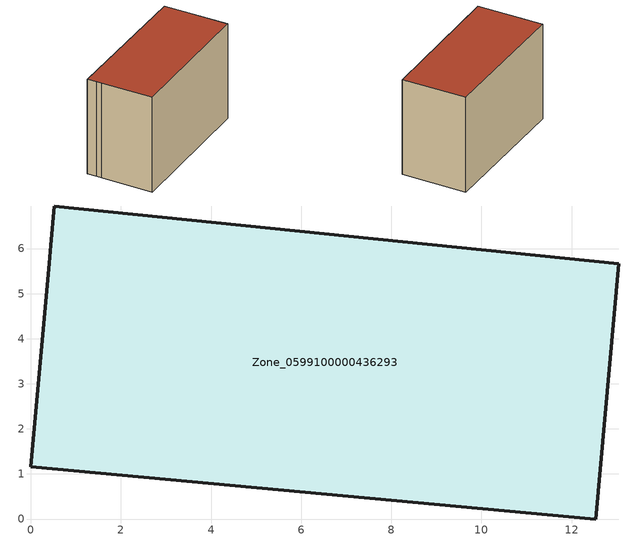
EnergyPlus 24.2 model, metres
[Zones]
Zone_0599100000436293
 floor ground (C_G): 0.41,5.67 0.45,6.08 0.52,6.94 13.04,5.66 12.53,0 0,1.16 z0
 wall outside (C_F): 12.53,0 13.04,5.66 0.52,6.94 0.45,6.08 0.41,5.67 0,1.16 12.53,0 z0:8.78
 roof outside (C_R): 0.45,6.08 0.41,5.67 0,1.16 12.53,0 13.04,5.66 0.52,6.94 z8.78
[BUILDING]
Pand.0599100000436293: North Axis=0; Terrain=City; Loads Convergence Tolerance Value=0.04; Temperature Convergence Tolerance Value=0.4; Solar Distribution=FullExterior; Maximum Number of Warmup Days=25; Minimum Number of Warmup Days=1
[Site:Location]
Rotterdam.The.Hague.AP_ZH_NLD Design_Conditions: Latitude=51.96; Longitude=4.45; Time Zone=1; Elevation=-4.5
[SITE:GROUNDTEMPERATURE:BUILDINGSURFACE]
18, 18, 18, 18, 18, 18, 18, 18, 18, 18, 18, 18
[MATERIAL] Thermal Absorptance=0.9; Solar Absorptance=0.7; Visible Absorptance=0.7
Name | Roughness | Thickness | Conductivity | Density | Specific Heat
G.TC.2006-2014 | MediumSmooth | 0.15 | 0.06 | 540 | 1210
F.TC.2006-2014 | Rough | 0.3 | 0.12 | 1920 | 840
R.TC.2006-2014 | MediumRough | 0.2 | 0.08 | 1500 | 1000
[CONSTRUCTION]
C_G: G.TC.2006-2014
C_F: F.TC.2006-2014
C_R: R.TC.2006-2014
[ZONE]
Zone_0599100000436293: Type=1; Multiplier=1; Ceiling Height=Autocalculate; Volume=Autocalculate; Floor Area=autocalculate; Part of Total Floor Area=Yes
[ZONEINFILTRATION:DESIGNFLOWRATE]
Infil_Zone_0599100000436293: Zone or ZoneList or Space or SpaceList=Zone_0599100000436293; Schedule=AlwaysOn; Design Flow Rate Calculation Method=Flow/Area; Flow Rate per Floor Area=0.0015; Constant Term Coefficient=1; Temperature Term Coefficient=0; Velocity Term Coefficient=0; Velocity Squared Term Coefficient=0
[HVACTEMPLATE:ZONE:IDEALLOADSAIRSYSTEM]
Zone_0599100000436293: Maximum Heating Supply Air Temperature=50; Minimum Cooling Supply Air Temperature=13; Maximum Heating Supply Air Humidity Ratio=0.0156; Minimum Cooling Supply Air Humidity Ratio=0.0077; Heating Limit=NoLimit; Cooling Limit=NoLimit; Dehumidification Control Type=ConstantSensibleHeatRatio; Cooling Sensible Heat Ratio=0.7; Dehumidification Setpoint=60; Humidification Control Type=None; Humidification Setpoint=30; Outdoor Air Method=None; Outdoor Air Flow Rate per Person=0.00944; Outdoor Air Flow Rate per Zone Floor Area=0; Outdoor Air Flow Rate per Zone=0; Demand Controlled Ventilation Type=None; Outdoor Air Economizer Type=NoEconomizer; Heat Recovery Type=None; Sensible Heat Recovery Effectiveness=0.7; Latent Heat Recovery Effectiveness=0.65
[ZONECONTROL:THERMOSTAT]
ThermostatControl_Zone_0599100000436293: Zone or ZoneList=Zone_0599100000436293; Control Type Schedule=DualSetpointControlType; Control 1=Thermostat_Zone_0599100000436293; Temperature Difference Between Cutout And Setpoint=0
[THERMOSTATSETPOINT:DUALSETPOINT]
Thermostat_Zone_0599100000436293: Heating Setpoint Temperature Schedule=HeatingSetpoint_Zone_0599100000436293; Cooling Setpoint Temperature Schedule=CoolingSetpoint_Zone_0599100000436293
[SCHEDULE:COMPACT]
HeatingSetpoint_Zone_0599100000436293: Through: 12/31, For: AllDays, Until: 24:00, 21
CoolingSetpoint_Zone_0599100000436293: Through: 12/31, For: AllDays, Until: 24:00, 24
DualSetpointControlType: Through: 12/31, For: AllDays, Until: 24:00, 4
AlwaysOn: Through: 12/31, For: AllDays, Until: 24:00, 1
